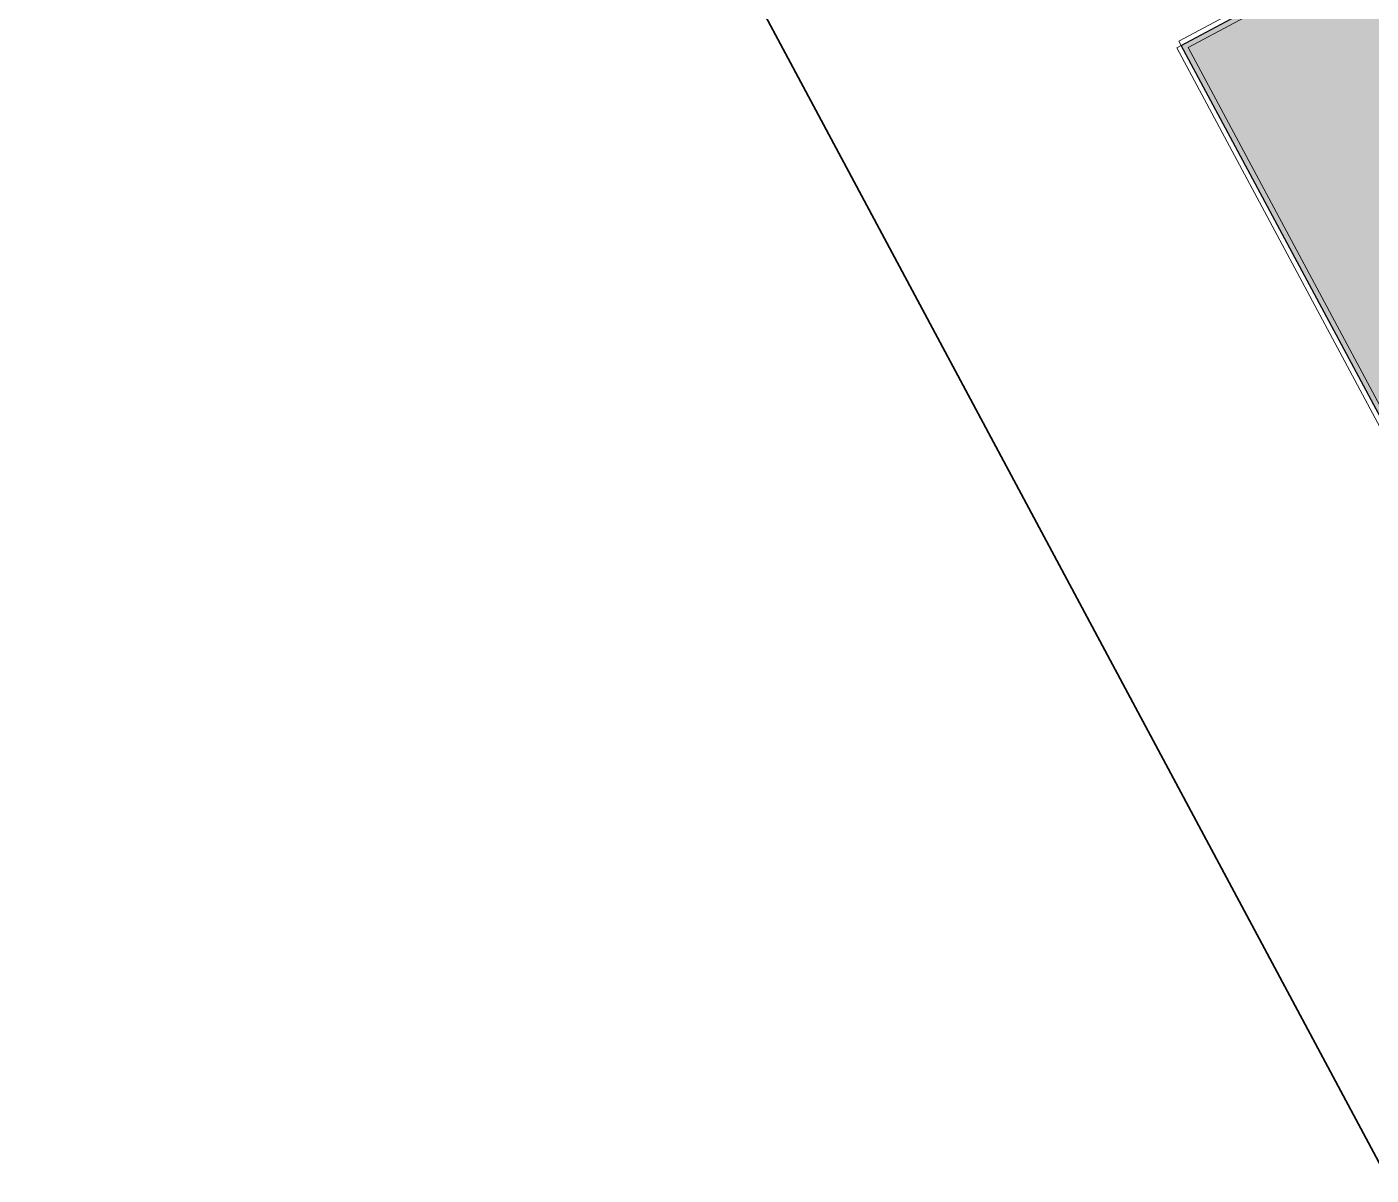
# Model space of a CAD drawing. Header units: millimetres. Extents: x 0 to 224629, y -187555 to 25097.
# Drawn here: x 62562 to 70618, y -172896 to -166018 of the extents above; entities that cross this region are included whole.
import ezdxf

# ---------------------------------------------------------------- set-up
doc = ezdxf.new("R2010")
doc.units = ezdxf.units.MM
doc.linetypes.add('Solid', pattern=[0])
for name, color, linetype, lineweight in [('Border', 7, 'Solid', 35), ('One-Bedroom Apartment', 252, 'Solid', 25), ('Room Walls', 47, 'Solid', 35)]:
    doc.layers.add(name, color=color, linetype=linetype, lineweight=lineweight)

msp = doc.modelspace()

# ---------------------------------------------------------------- hatches: boundary and pattern name
at = {"layer": 'One-Bedroom Apartment', "linetype": 'Solid', "lineweight": 25}
h = msp.add_hatch(color=250, dxfattribs=at)
h.paths.add_polyline_path([(71073, -169105), (72308, -168445), (73780, -171195), (72546, -171856)], flags=0)
h.paths.add_polyline_path([(69480, -166130), (70715, -165469), (72187, -168219), (70953, -168880)], flags=0)

# ---------------------------------------------------------------- linework, layer by layer
at = {"layer": 'Border', "color": 1, "linetype": 'Solid', "lineweight": 35}
msp.add_line((78552, -187555), (0, -40819), dxfattribs=at)
at = {"layer": 'One-Bedroom Apartment', "color": 250, "linetype": 'Solid', "lineweight": 25}
for p, q in [((69480, -166130), (70715, -165469)), ((70953, -168880), (69480, -166130))]:
    msp.add_line(p, q, dxfattribs=at)
at = {"layer": 'Room Walls', "color": 47, "linetype": 'Solid', "lineweight": 9}
for p, q in [((69466, -166103), (70480, -165561)), ((70509, -165614), (69521, -166142)), ((69454, -166144), (69480, -166130)), ((70926, -168894), (69454, -166144)), ((69480, -166130), (69466, -166103)), ((69521, -166142), (70965, -168839))]:
    msp.add_line(p, q, dxfattribs=at)

doc.saveas('drawing.dxf')
